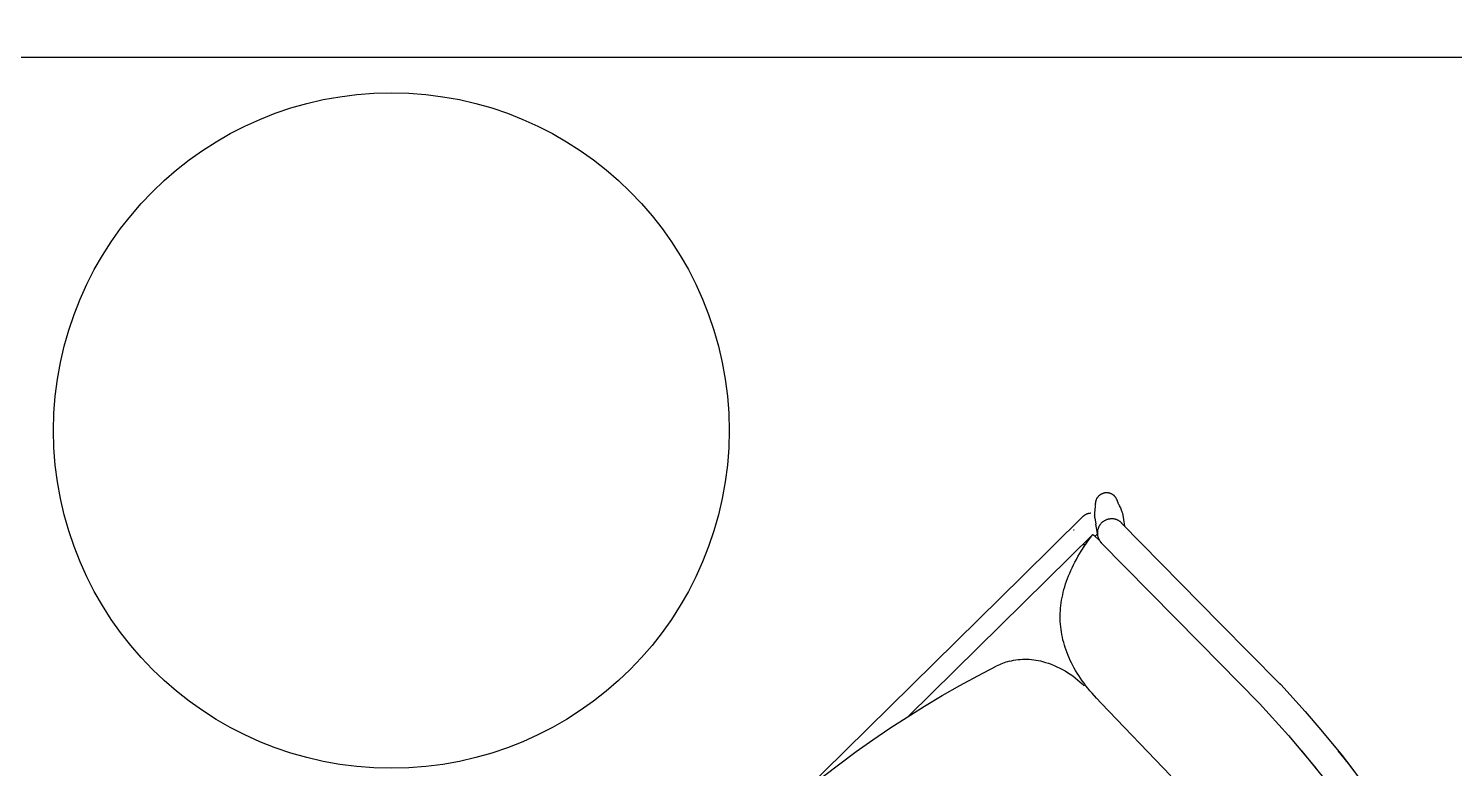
# Model space of a CAD drawing. Header units: millimetres. Extents: x 24870 to 27223, y 1839 to 3696.
# Drawn here: x 26645.3 to 26771.9, y 2926.5 to 2992.2 of the extents above; entities that cross this region are included whole.
import ezdxf

# ---------------------------------------------------------------- set-up
doc = ezdxf.new("R2010")
doc.units = ezdxf.units.MM
doc.layers.add('2-tef-aksesuar', color=30, linetype='Continuous')
doc.layers.add('2-tef-hareketli', color=251, linetype='Continuous')

# ---------------------------------------------------------------- blocks, each defined once
blk = doc.blocks.new('targe plan')
at = {"color": 0}
for p, q in [((2842.97, 95.5), (2843.17, 96.94)), ((2842.98, 95.71), (2843.13, 96.8)), ((2842.81, 94.04), (2842.97, 95.5)), ((2842.85, 94.62), (2842.98, 95.71)), ((2842.59, 91.64), (2842.85, 94.62)), ((2842.83, 94.04), (2842.81, 94.04)), ((2844.99, 89.99), (2845.3, 93.8)), ((2845.13, 91.8), (2845.4, 94.65)), ((2845.3, 93.8), (2845.28, 93.8)), ((2845.3, 93.7), (2845.29, 93.8)), ((2845.29, 93.72), (2845.29, 93.64)), ((2842.44, 89.5), (2842.59, 91.64)), ((2844.82, 86.17), (2844.99, 89.99)), ((2842.3, 86.28), (2842.44, 89.5)), ((2842.3, 86.16), (2842.3, 86.28)), ((2842.32, 86.16), (2842.31, 86.16)), ((2842.32, 86.16), (2842.32, 86.25)), ((2842.32, 78.65), (2842.32, 86.16)), ((2844.82, 86.07), (2844.82, 86.17)), ((2844.82, 86.07), (2844.81, 78.65)), ((2854.82, 76.26), (2854.96, 85.22)), ((2842.32, 66.14), (2842.32, 78.65)), ((2844.82, 78.55), (2844.81, 78.65)), ((2844.82, 66.04), (2844.82, 78.55)), ((2854.82, 76.26), (2854.81, 75.66)), ((2854.76, 74.78), (2854.73, 74.5)), ((2854.78, 75.07), (2854.76, 74.78)), ((2854.81, 75.66), (2854.78, 75.07)), ((2854.62, 73.67), (2854.57, 73.4)), ((2854.66, 73.94), (2854.62, 73.67)), ((2854.7, 74.22), (2854.66, 73.94)), ((2854.73, 74.5), (2854.7, 74.22)), ((2854.82, 73.85), (2854.82, 74.13)), ((2854.84, 73.58), (2854.82, 73.85)), ((2854.86, 73.31), (2854.84, 73.58)), ((2854.34, 72.37), (2854.27, 72.12)), ((2854.41, 72.62), (2854.34, 72.37)), ((2854.47, 72.88), (2854.41, 72.62)), ((2854.52, 73.14), (2854.47, 72.88)), ((2854.57, 73.4), (2854.52, 73.14)), ((2854.89, 73.04), (2854.86, 73.31)), ((2854.93, 72.78), (2854.89, 73.04)), ((2854.98, 72.51), (2854.93, 72.78)), ((2855.04, 72.24), (2854.98, 72.51)), ((2855.1, 71.98), (2855.04, 72.24)), ((2853.84, 70.95), (2853.74, 70.73)), ((2853.94, 71.18), (2853.84, 70.95)), ((2854.03, 71.41), (2853.94, 71.18)), ((2854.11, 71.64), (2854.03, 71.41)), ((2854.19, 71.88), (2854.11, 71.64)), ((2854.27, 72.12), (2854.19, 71.88)), ((2855.18, 71.72), (2855.1, 71.98)), ((2855.26, 71.46), (2855.18, 71.72)), ((2855.35, 71.21), (2855.26, 71.46)), ((2855.45, 70.95), (2855.35, 71.21)), ((2855.56, 70.7), (2855.45, 70.95)), ((2853.17, 69.68), (2853.04, 69.48)), ((2853.29, 69.88), (2853.17, 69.68)), ((2853.41, 70.09), (2853.29, 69.88)), ((2853.53, 70.3), (2853.41, 70.09)), ((2853.64, 70.51), (2853.53, 70.3)), ((2853.74, 70.73), (2853.64, 70.51)), ((2855.68, 70.46), (2855.56, 70.7)), ((2855.8, 70.22), (2855.68, 70.46)), ((2855.93, 69.98), (2855.8, 70.22)), ((2856.04, 69.81), (2855.93, 69.98)), ((2856.14, 69.64), (2856.04, 69.81)), ((2852.32, 68.56), (2852.16, 68.38)), ((2852.47, 68.73), (2852.32, 68.56)), ((2852.62, 68.91), (2852.47, 68.73)), ((2852.76, 69.1), (2852.62, 68.91)), ((2852.9, 69.29), (2852.76, 69.1)), ((2853.04, 69.48), (2852.9, 69.29)), ((2856.26, 69.48), (2856.14, 69.64)), ((2856.38, 69.32), (2856.26, 69.48)), ((2856.51, 69.16), (2856.38, 69.32)), ((2856.64, 69.01), (2856.51, 69.16)), ((2856.77, 68.87), (2856.64, 69.01)), ((2856.92, 68.73), (2856.77, 68.87)), ((2857.06, 68.59), (2856.92, 68.73)), ((2857.21, 68.46), (2857.06, 68.59)), ((2857.37, 68.33), (2857.21, 68.46)), ((2850.71, 67.15), (2850.51, 67.02)), ((2850.91, 67.29), (2850.71, 67.15)), ((2851.1, 67.43), (2850.91, 67.29)), ((2851.29, 67.58), (2851.1, 67.43)), ((2851.48, 67.73), (2851.29, 67.58)), ((2851.65, 67.89), (2851.48, 67.73)), ((2851.83, 68.05), (2851.65, 67.89)), ((2852, 68.21), (2851.83, 68.05)), ((2852.16, 68.38), (2852, 68.21)), ((2857.53, 68.21), (2857.37, 68.33)), ((2857.69, 68.1), (2857.53, 68.21)), ((2857.86, 67.99), (2857.69, 68.1)), ((2858.03, 67.89), (2857.86, 67.99)), ((2858.03, 67.89), (2858.17, 67.81)), ((2858.17, 67.81), (2858.3, 67.74)), ((2858.3, 67.74), (2858.44, 67.67)), ((2858.44, 67.67), (2858.58, 67.61)), ((2858.58, 67.61), (2858.73, 67.55)), ((2858.73, 67.55), (2858.87, 67.49)), ((2858.87, 67.49), (2859.02, 67.44)), ((2859.02, 67.44), (2859.16, 67.39)), ((2860.91, 66.85), (2859.16, 67.39)), ((2841.63, 65.56), (2841.95, 66.04)), ((2841.95, 66.04), (2842.3, 66.53)), ((2842.3, 66.14), (2842.3, 66.1)), ((2842.31, 66.14), (2842.3, 66.14)), ((2842.3, 66.14), (2842.32, 66.14)), ((2842.3, 66.1), (2842.3, 66.06)), ((2842.3, 66.06), (2842.31, 66.01)), ((2842.31, 66.01), (2842.31, 65.97)), ((2842.31, 65.97), (2842.32, 65.93)), ((2842.32, 65.93), (2842.33, 65.89)), ((2842.33, 65.89), (2842.34, 65.84)), ((2844.78, 65.83), (2844.79, 65.87)), ((2844.79, 65.91), (2844.8, 65.96)), ((2844.79, 65.87), (2844.79, 65.91)), ((2844.8, 65.96), (2844.81, 66)), ((2844.8, 65.92), (2844.81, 65.19)), ((2844.81, 66), (2844.81, 66.04)), ((2844.82, 66.38), (2844.82, 66.25)), ((2844.82, 66.14), (2844.82, 66.1)), ((2844.82, 66.14), (2844.82, 66.04)), ((2848.22, 65.89), (2847.96, 65.8)), ((2848.47, 65.98), (2848.22, 65.89)), ((2848.71, 66.08), (2848.47, 65.98)), ((2848.96, 66.18), (2848.71, 66.08)), ((2849.19, 66.29), (2848.96, 66.18)), ((2849.42, 66.4), (2849.19, 66.29)), ((2849.65, 66.51), (2849.42, 66.4)), ((2849.87, 66.63), (2849.65, 66.51)), ((2850.09, 66.76), (2849.87, 66.63)), ((2850.3, 66.88), (2850.09, 66.76)), ((2850.51, 67.02), (2850.3, 66.88)), ((2862.66, 66.35), (2860.91, 66.85)), ((2864.42, 65.88), (2862.66, 66.35)), ((2866.19, 65.45), (2864.42, 65.88)), ((2841.24, 64.57), (2841.25, 64.59)), ((2841.25, 64.59), (2841.26, 64.61)), ((2841.26, 64.61), (2841.27, 64.63)), ((2841.27, 64.63), (2841.28, 64.65)), ((2841.28, 64.65), (2841.3, 64.7)), ((2841.3, 64.7), (2841.32, 64.75)), ((2841.32, 64.75), (2841.34, 64.8)), ((2841.34, 64.8), (2841.38, 64.92)), ((2841.38, 64.92), (2841.44, 65.12)), ((2841.44, 65.12), (2841.47, 65.2)), ((2841.47, 65.2), (2841.5, 65.28)), ((2841.5, 65.28), (2841.52, 65.32)), ((2841.52, 65.32), (2841.54, 65.36)), ((2841.54, 65.36), (2841.56, 65.41)), ((2841.56, 65.41), (2841.58, 65.46)), ((2841.58, 65.46), (2841.61, 65.51)), ((2841.61, 65.51), (2841.63, 65.56)), ((2842.34, 65.84), (2842.35, 65.8)), ((2842.35, 65.8), (2842.36, 65.76)), ((2842.36, 65.76), (2842.37, 65.72)), ((2842.37, 65.72), (2842.39, 65.68)), ((2842.39, 65.68), (2842.41, 65.64)), ((2842.41, 65.64), (2842.42, 65.6)), ((2842.42, 65.6), (2842.44, 65.56)), ((2842.44, 65.56), (2842.46, 65.52)), ((2842.46, 65.52), (2842.49, 65.49)), ((2842.49, 65.49), (2842.51, 65.45)), ((2842.51, 65.45), (2842.53, 65.41)), ((2842.53, 65.41), (2842.56, 65.38)), ((2842.56, 65.38), (2842.59, 65.35)), ((2842.59, 65.35), (2842.62, 65.31)), ((2842.62, 65.31), (2842.64, 65.28)), ((2842.64, 65.28), (2842.67, 65.25)), ((2842.67, 65.25), (2842.71, 65.22)), ((2842.71, 65.22), (2842.74, 65.19)), ((2842.74, 65.19), (2842.77, 65.16)), ((2842.78, 65.17), (2842.81, 65.15)), ((2842.81, 65.15), (2842.85, 65.12)), ((2842.85, 65.12), (2842.88, 65.1)), ((2842.88, 65.1), (2842.92, 65.07)), ((2842.92, 65.07), (2842.95, 65.05)), ((2842.95, 65.05), (2842.99, 65.03)), ((2842.99, 65.03), (2843.03, 65.01)), ((2843.03, 65.01), (2843.07, 65)), ((2843.07, 65), (2843.11, 64.98)), ((2843.11, 64.98), (2843.15, 64.96)), ((2843.15, 64.96), (2843.19, 64.95)), ((2843.19, 64.95), (2843.23, 64.94)), ((2843.23, 64.94), (2843.27, 64.93)), ((2843.27, 64.93), (2843.31, 64.92)), ((2843.31, 64.92), (2843.35, 64.91)), ((2843.35, 64.91), (2843.4, 64.9)), ((2843.4, 64.9), (2843.44, 64.9)), ((2843.44, 64.9), (2843.48, 64.9)), ((2843.48, 64.9), (2843.52, 64.89)), ((2843.52, 64.89), (2843.57, 64.89)), ((2843.57, 64.89), (2843.61, 64.89)), ((2843.61, 64.89), (2843.65, 64.9)), ((2843.65, 64.9), (2843.7, 64.9)), ((2843.67, 64.14), (2844.01, 64.61)), ((2843.7, 64.9), (2843.74, 64.9)), ((2843.74, 64.9), (2843.78, 64.91)), ((2843.78, 64.91), (2843.82, 64.92)), ((2843.82, 64.92), (2843.87, 64.93)), ((2843.87, 64.93), (2843.91, 64.94)), ((2843.91, 64.94), (2843.95, 64.95)), ((2843.95, 64.95), (2843.99, 64.97)), ((2843.99, 64.97), (2844.03, 64.98)), ((2844.48, 65.29), (2844.01, 64.61)), ((2844.03, 64.98), (2844.07, 65)), ((2844.07, 65), (2844.11, 65.02)), ((2844.11, 65.02), (2844.15, 65.04)), ((2844.15, 65.04), (2844.19, 65.06)), ((2844.19, 65.06), (2844.22, 65.08)), ((2844.22, 65.08), (2844.26, 65.1)), ((2844.26, 65.1), (2844.3, 65.13)), ((2844.3, 65.13), (2844.33, 65.15)), ((2844.33, 65.15), (2844.36, 65.18)), ((2844.36, 65.18), (2844.4, 65.21)), ((2844.4, 65.21), (2844.43, 65.24)), ((2844.43, 65.24), (2844.46, 65.27)), ((2844.46, 65.27), (2844.49, 65.3)), ((2844.49, 65.3), (2844.52, 65.33)), ((2844.81, 65.33), (2844.51, 65.33)), ((2844.52, 65.33), (2844.55, 65.37)), ((2844.55, 65.37), (2844.57, 65.4)), ((2844.57, 65.4), (2844.6, 65.44)), ((2844.6, 65.44), (2844.62, 65.47)), ((2844.62, 65.47), (2844.64, 65.51)), ((2844.64, 65.51), (2844.67, 65.55)), ((2844.67, 65.55), (2844.69, 65.59)), ((2844.69, 65.59), (2844.7, 65.63)), ((2844.7, 65.63), (2844.72, 65.67)), ((2844.72, 65.67), (2844.74, 65.71)), ((2844.74, 65.71), (2844.75, 65.75)), ((2844.75, 65.75), (2844.76, 65.79)), ((2844.76, 65.79), (2844.78, 65.83)), ((2844.82, 65.08), (2844.81, 65.19)), ((2845.43, 65.17), (2844.82, 65.08)), ((2844.82, 65.08), (2867.82, 65.08)), ((2846.03, 65.28), (2845.43, 65.17)), ((2846.02, 65.28), (2846.02, 65.08)), ((2846.6, 65.41), (2846.03, 65.28)), ((2846.88, 65.48), (2846.6, 65.41)), ((2847.16, 65.55), (2846.88, 65.48)), ((2847.43, 65.63), (2847.16, 65.55)), ((2847.7, 65.71), (2847.43, 65.63)), ((2847.96, 65.8), (2847.7, 65.71)), ((2867.97, 65.05), (2866.19, 65.45)), ((2869.75, 64.69), (2867.97, 65.05)), ((2871.54, 64.36), (2869.75, 64.69)), ((2841.08, 64.12), (2841.07, 64.08)), ((2841.07, 64.08), (2841.07, 64.05)), ((2841.07, 64.05), (2841.07, 64.01)), ((2841.07, 64.01), (2841.07, 63.98)), ((2841.07, 63.98), (2841.07, 63.95)), ((2841.07, 63.95), (2841.08, 63.91)), ((2841.09, 64.19), (2841.08, 64.15)), ((2841.08, 64.15), (2841.08, 64.12)), ((2841.08, 63.91), (2841.08, 63.88)), ((2841.08, 63.88), (2841.09, 63.84)), ((2841.1, 64.25), (2841.09, 64.22)), ((2841.09, 64.22), (2841.09, 64.19)), ((2841.09, 63.84), (2841.09, 63.81)), ((2841.09, 63.81), (2841.1, 63.77)), ((2841.11, 64.29), (2841.1, 64.25)), ((2841.1, 63.77), (2841.11, 63.74)), ((2841.12, 64.32), (2841.11, 64.29)), ((2841.11, 63.74), (2841.12, 63.71)), ((2841.13, 64.35), (2841.12, 64.32)), ((2841.12, 63.71), (2841.13, 63.68)), ((2841.14, 64.39), (2841.13, 64.35)), ((2841.13, 63.68), (2841.14, 63.64)), ((2841.16, 64.42), (2841.14, 64.39)), ((2841.14, 63.64), (2841.16, 63.61)), ((2841.17, 64.45), (2841.16, 64.42)), ((2841.16, 63.61), (2841.17, 63.58)), ((2841.19, 64.48), (2841.17, 64.45)), ((2841.17, 63.58), (2841.19, 63.55)), ((2841.2, 64.51), (2841.19, 64.48)), ((2841.19, 63.55), (2841.2, 63.52)), ((2841.22, 64.54), (2841.2, 64.51)), ((2841.2, 63.52), (2841.22, 63.49)), ((2841.22, 64.54), (2841.23, 64.56)), ((2841.22, 63.49), (2841.24, 63.46)), ((2841.23, 64.56), (2841.24, 64.57)), ((2841.24, 63.46), (2841.26, 63.43)), ((2841.26, 63.43), (2841.28, 63.4)), ((2841.28, 63.4), (2841.3, 63.38)), ((2841.3, 63.38), (2841.32, 63.35)), ((2841.32, 63.35), (2841.35, 63.32)), ((2841.35, 63.32), (2841.37, 63.3)), ((2842.78, 63.3), (2842.8, 63.32)), ((2842.8, 63.32), (2842.82, 63.35)), ((2842.82, 63.35), (2842.85, 63.37)), ((2842.85, 63.37), (2842.87, 63.4)), ((2842.88, 63.41), (2842.87, 63.4)), ((2842.89, 63.43), (2842.88, 63.41)), ((2842.91, 63.44), (2842.89, 63.43)), ((2842.92, 63.46), (2842.91, 63.44)), ((2842.94, 63.48), (2842.92, 63.46)), ((2842.95, 63.49), (2842.94, 63.48)), ((2842.99, 63.53), (2842.95, 63.49)), ((2843.03, 63.56), (2842.99, 63.53)), ((2843.07, 63.6), (2843.03, 63.56)), ((2843.17, 63.68), (2843.07, 63.6)), ((2843.33, 63.81), (2843.17, 63.68)), ((2843.39, 63.86), (2843.33, 63.81)), ((2843.46, 63.92), (2843.39, 63.86)), ((2843.49, 63.95), (2843.46, 63.92)), ((2843.53, 63.98), (2843.49, 63.95)), ((2843.56, 64.02), (2843.53, 63.98)), ((2843.6, 64.06), (2843.56, 64.02)), ((2843.64, 64.1), (2843.6, 64.06)), ((2843.67, 64.14), (2843.64, 64.1)), ((2843.64, 63.62), (2843.66, 63.6)), ((2843.66, 63.6), (2843.69, 63.58)), ((2843.69, 63.58), (2843.71, 63.55)), ((2843.71, 63.55), (2843.74, 63.53)), ((2843.74, 63.53), (2843.77, 63.51)), ((2843.77, 63.51), (2843.8, 63.49)), ((2843.8, 63.49), (2843.83, 63.47)), ((2843.83, 63.47), (2843.86, 63.46)), ((2843.86, 63.46), (2843.89, 63.44)), ((2843.89, 63.44), (2843.92, 63.42)), ((2843.92, 63.42), (2843.95, 63.41)), ((2843.95, 63.41), (2843.98, 63.4)), ((2843.98, 63.4), (2844.01, 63.38)), ((2844.01, 63.38), (2844.04, 63.37)), ((2844.04, 63.37), (2844.08, 63.36)), ((2844.08, 63.36), (2844.11, 63.35)), ((2844.11, 63.35), (2844.14, 63.35)), ((2844.14, 63.35), (2844.18, 63.34)), ((2844.18, 63.34), (2844.21, 63.34)), ((2844.21, 63.34), (2844.24, 63.33)), ((2844.24, 63.33), (2844.28, 63.33)), ((2844.28, 63.33), (2844.31, 63.33)), ((2844.31, 63.33), (2844.35, 63.33)), ((2851.85, 63.33), (2844.35, 63.33)), ((2844.35, 63.33), (2851.85, 63.33)), ((2845.76, 63.65), (2845.79, 63.62)), ((2879.49, 63.33), (2851.85, 63.33)), ((2873.34, 64.06), (2871.54, 64.36)), ((2875.14, 63.8), (2873.34, 64.06)), ((2876.95, 63.58), (2875.14, 63.8)), ((2841.37, 63.3), (2841.4, 63.28)), ((2841.4, 63.28), (2841.42, 63.25)), ((2841.42, 63.25), (2841.45, 63.23)), ((2841.45, 63.23), (2841.48, 63.21)), ((2841.48, 63.21), (2841.5, 63.19)), ((2841.5, 63.19), (2841.53, 63.17)), ((2841.53, 63.17), (2841.56, 63.15)), ((2841.56, 63.15), (2841.59, 63.14)), ((2841.59, 63.14), (2841.62, 63.12)), ((2841.62, 63.12), (2841.65, 63.1)), ((2841.65, 63.1), (2841.69, 63.09)), ((2841.69, 63.09), (2841.72, 63.08)), ((2841.72, 63.08), (2841.75, 63.07)), ((2841.75, 63.07), (2841.78, 63.05)), ((2841.78, 63.05), (2841.82, 63.05)), ((2841.82, 63.05), (2841.85, 63.04)), ((2841.85, 63.04), (2841.88, 63.03)), ((2841.88, 63.03), (2841.92, 63.02)), ((2841.92, 63.02), (2841.95, 63.02)), ((2841.95, 63.02), (2841.99, 63.02)), ((2841.99, 63.02), (2842.02, 63.01)), ((2842.02, 63.01), (2842.05, 63.01)), ((2842.05, 63.01), (2842.09, 63.01)), ((2842.09, 63.01), (2842.12, 63.01)), ((2842.12, 63.01), (2842.16, 63.02)), ((2842.16, 63.02), (2842.19, 63.02)), ((2842.19, 63.02), (2842.23, 63.02)), ((2842.23, 63.02), (2842.26, 63.03)), ((2842.26, 63.03), (2842.3, 63.04)), ((2842.3, 63.04), (2842.33, 63.04)), ((2842.33, 63.04), (2842.36, 63.05)), ((2842.36, 63.05), (2842.39, 63.06)), ((2842.39, 63.06), (2842.43, 63.08)), ((2842.43, 63.08), (2842.46, 63.09)), ((2842.46, 63.09), (2842.49, 63.1)), ((2842.49, 63.1), (2842.52, 63.12)), ((2842.52, 63.12), (2842.55, 63.13)), ((2842.55, 63.13), (2842.58, 63.15)), ((2842.58, 63.15), (2842.61, 63.17)), ((2842.61, 63.17), (2842.64, 63.19)), ((2842.64, 63.19), (2842.67, 63.21)), ((2842.67, 63.21), (2842.7, 63.23)), ((2842.7, 63.23), (2842.72, 63.25)), ((2842.72, 63.25), (2842.75, 63.27)), ((2842.75, 63.27), (2842.78, 63.3))]:
    blk.add_line(p, q, dxfattribs=at)
blk = doc.blocks.new('TREEI')
at = {"color": 63, "true_color": 0xafc95e}
for p, q in [((0.0003, 0.1098), (0.0056, 0.1442)), ((0.0056, 0.1442), (0.0085, 0.1517)), ((0.0085, 0.1517), (0.0132, 0.1298)), ((0.0459, 0.1342), (0.0453, 0.1448)), ((0.0453, 0.1448), (0.0523, 0.1342)), ((-0.0406, 0.1373), (-0.0511, 0.1417)), ((-0.0511, 0.1417), (-0.0458, 0.1135)), ((-0.0189, 0.1085), (-0.0406, 0.1373)), ((0.036, 0.116), (0.0459, 0.1342)), ((0.0523, 0.1342), (0.0488, 0.1173)), ((0.0132, 0.1298), (0.0155, 0.0941)), ((0.0792, 0.0979), (0.0909, 0.1229)), ((0.0909, 0.1229), (0.0839, 0.0841)), ((-0.0546, 0.1041), (-0.0943, 0.1173)), ((-0.0943, 0.1173), (-0.0803, 0.0948)), ((-0.0458, 0.1135), (-0.026, 0.0572)), ((0.0015, 0.0785), (0.0003, 0.1098)), ((0.0154, 0.091), (0.036, 0.116)), ((0.0488, 0.1173), (0.0266, 0.081)), ((-0.1001, 0.0879), (-0.113, 0.0998)), ((-0.113, 0.0998), (-0.1025, 0.0735)), ((-0.0308, 0.0709), (-0.0546, 0.1041)), ((-0.0143, 0.0653), (-0.0189, 0.1085)), ((-0.0774, 0.0735), (-0.1001, 0.0879)), ((-0.0803, 0.0948), (-0.0423, 0.0666)), ((0.0155, 0.0941), (0.0144, 0.0603)), ((0.0243, 0.0572), (0.0558, 0.0948)), ((0.0558, 0.0948), (0.0488, 0.0666)), ((0.0535, 0.0691), (0.0792, 0.0979)), ((-0.0043, 0.0253), (0.0015, 0.0785)), ((0.0266, 0.081), (0.0112, 0.0443)), ((0.0839, 0.0841), (0.0599, 0.0578)), ((-0.1025, 0.0735), (-0.0832, 0.0516)), ((-0.0464, 0.0547), (-0.0774, 0.0735)), ((-0.0423, 0.0666), (-0.0224, 0.0484)), ((0.0202, 0.0553), (0.0535, 0.0691)), ((-0.1463, 0.0566), (-0.1095, 0.0572)), ((-0.1083, 0.029), (-0.1463, 0.0566)), ((-0.1095, 0.0572), (-0.0744, 0.0334)), ((-0.0129, 0.0289), (-0.0464, 0.0547)), ((-0.026, 0.0572), (0.0009, -0.0007)), ((-0.0028, 0.0397), (-0.0143, 0.0653)), ((0.005, 0.0197), (0.0202, 0.0553)), ((0.0144, 0.0603), (0.008, 0.0266)), ((0.0599, 0.0578), (0.0506, 0.0459)), ((0.0716, 0.0528), (0.1072, 0.0591)), ((0.1072, 0.0591), (0.1388, 0.0628)), ((0.1388, 0.0628), (0.1178, 0.0459)), ((-0.0832, 0.0516), (-0.0528, 0.0353)), ((0.0506, 0.0459), (0.0325, 0.0259)), ((0.043, 0.0376), (0.0716, 0.0528)), ((0.1178, 0.0459), (0.0891, 0.0297)), ((-0.0744, 0.0334), (-0.0129, 0.0029)), ((-0.0528, 0.0353), (-0.0265, 0.0209)), ((-0.1399, 0.0234), (-0.1474, 0.0278)), ((-0.1474, 0.0278), (-0.1188, 0.0197)), ((-0.1299, 0.0103), (-0.1399, 0.0234)), ((-0.0703, 0.0115), (-0.1083, 0.029)), ((0.0009, -0.0007), (-0.0043, 0.0253)), ((0.0325, 0.0259), (0.0179, 0.0159)), ((0.0693, 0.0228), (0.0517, 0.0165)), ((0.0891, 0.0297), (0.0693, 0.0228)), ((0.0751, 0.0159), (0.1008, 0.0253)), ((0.1008, 0.0253), (0.1213, 0.024)), ((0.1213, 0.024), (0.1452, 0.0203)), ((-0.1188, 0.0197), (-0.0849, 0.0065)), ((-0.0195, 0.0046), (-0.0703, 0.0115)), ((-0.0265, 0.0209), (0.0009, -0.0007)), ((0.0009, -0.0007), (0.005, 0.0197)), ((0.0517, 0.0165), (0.0009, -0.0007)), ((0.0179, 0.0159), (0.0009, -0.0007)), ((0.0009, -0.0007), (0.0751, 0.0159)), ((0.1528, 0.0165), (0.137, 0.0103)), ((0.1452, 0.0203), (0.1528, 0.0165)), ((-0.1209, 0.0024), (-0.1504, -0.0123)), ((-0.1171, -0.001), (-0.1299, 0.0103)), ((-0.0849, 0.0065), (-0.0452, -0.0023)), ((0.0009, -0.0007), (-0.0195, 0.0046)), ((0.0471, 0.0009), (0.0009, -0.0007)), ((0.0833, 0.0002), (0.0471, 0.0009)), ((0.1119, -0.0004), (0.0833, 0.0002)), ((0.137, 0.0103), (0.1119, -0.0004)), ((-0.0598, -0.0091), (-0.1171, -0.001)), ((-0.0341, -0.006), (-0.0674, -0.011)), ((-0.0464, -0.0348), (0.0009, -0.0007)), ((-0.0452, -0.0023), (-0.024, -0.0046)), ((0.0009, -0.0007), (-0.037, -0.0436)), ((-0.0353, -0.0842), (0.0009, -0.0007)), ((0.0009, -0.0007), (-0.0341, -0.006)), ((0.0009, -0.0007), (-0.0119, -0.0448)), ((0.0027, -0.0436), (0.0009, -0.0007)), ((0.0009, -0.0007), (0.0272, -0.0548)), ((0.0255, -0.021), (0.0009, -0.0007)), ((0.0815, -0.0248), (0.0009, -0.0007)), ((0.1032, -0.0191), (0.0315, -0.0098)), ((0.0997, -0.0001), (0.1364, -0.0129)), ((0.1528, -0.0085), (0.1347, -0.0235)), ((0.1364, -0.0129), (0.1528, -0.0085)), ((-0.1504, -0.0123), (-0.0925, -0.026)), ((-0.0674, -0.011), (-0.0873, -0.0229)), ((0.05, -0.0367), (0.0255, -0.021)), ((0.1347, -0.0235), (0.1032, -0.0191)), ((-0.0873, -0.0229), (-0.124, -0.0568)), ((0.0333, -0.026), (0.0786, -0.0417)), ((0.1137, -0.0411), (0.0815, -0.0248)), ((-0.1083, -0.0423), (-0.1399, -0.058)), ((-0.0855, -0.0586), (-0.0464, -0.0348)), ((-0.0578, -0.0417), (-0.0774, -0.0642)), ((-0.037, -0.0436), (-0.0592, -0.0824)), ((0.0114, -0.0742), (0.0027, -0.0436)), ((0.0745, -0.0611), (0.05, -0.0367)), ((0.0786, -0.0417), (0.1078, -0.0517)), ((0.1411, -0.058), (0.1137, -0.0411)), ((-0.0119, -0.0448), (-0.016, -0.088)), ((0.033, -0.0811), (0.026, -0.0536)), ((0.1078, -0.0517), (0.1411, -0.058)), ((-0.1399, -0.058), (-0.1235, -0.063)), ((-0.1235, -0.063), (-0.0855, -0.0586)), ((-0.0774, -0.0642), (-0.0902, -0.0855)), ((0.0272, -0.0548), (0.0547, -0.078)), ((0.0979, -0.0899), (0.0745, -0.0611)), ((0.0126, -0.1124), (0.0114, -0.0742)), ((-0.0902, -0.0855), (-0.0996, -0.1137)), ((-0.0592, -0.0824), (-0.0651, -0.1381)), ((-0.0522, -0.1212), (-0.0353, -0.0842)), ((0.0301, -0.1199), (0.0325, -0.0811)), ((0.0325, -0.0811), (0.0628, -0.1174)), ((0.0547, -0.078), (0.0792, -0.0911)), ((0.0745, -0.1118), (0.0617, -0.0817)), ((-0.0803, -0.108), (-0.0604, -0.088)), ((-0.016, -0.088), (-0.009, -0.1168)), ((0.0126, -0.0949), (0.0301, -0.1199)), ((0.0792, -0.0911), (0.1084, -0.1062)), ((0.1084, -0.1062), (0.0979, -0.0899)), ((-0.0996, -0.1137), (-0.0803, -0.108)), ((-0.009, -0.1168), (0.005, -0.1531)), ((0.005, -0.1531), (0.0126, -0.1124)), ((0.0628, -0.1174), (0.0821, -0.1274)), ((0.0821, -0.1274), (0.0745, -0.1118)), ((-0.0651, -0.1381), (-0.0522, -0.1212))]:
    blk.add_line(p, q, dxfattribs=at)
for start, end in [(90.2669, 100.3176), (112.5698, 117.2676), (75.8744, 82.8333), (52.0008, 69.3621), (128.5172, 136.7777), (31.5426, 45.4516), (139.0957, 141.7689), (146.4111, 153.1838), (13.4218, 20.6016), (165.0446, 171.5762), (358.2776, 0.2322), (340.9505, 349.9228), (191.5019, 199.4338), (319.0773, 333.9888), (212.2939, 220.8052), (305.7774, 308.9587), (246.3853, 263.9953), (276.0879, 281.1845), (285.8654, 295.508)]:
    blk.add_arc((0.0009, -0.0007), 0.11, start, end, dxfattribs=at)

msp = doc.modelspace()

# ---------------------------------------------------------------- linework, layer by layer
msp.add_line((26535.017, 2989.684), (27100.017, 2989.684))
msp.add_circle((26677.493, 2956.507), 30)

# ---------------------------------------------------------------- block references
at = {"layer": '2-tef-aksesuar', "lineweight": 0, "xscale": -116.1216000000003, "yscale": 116.1216000000003, "zscale": 116.1216000000003, "rotation": 203.2467780166511}
msp.add_blockref('TREEI', (26792.125, 2968.881), dxfattribs=at)
at = {"layer": '2-tef-hareketli', "rotation": 224.5824938722524}
msp.add_blockref('targe plan', (28720.319, 4990.517), dxfattribs=at)

doc.saveas('drawing.dxf')
